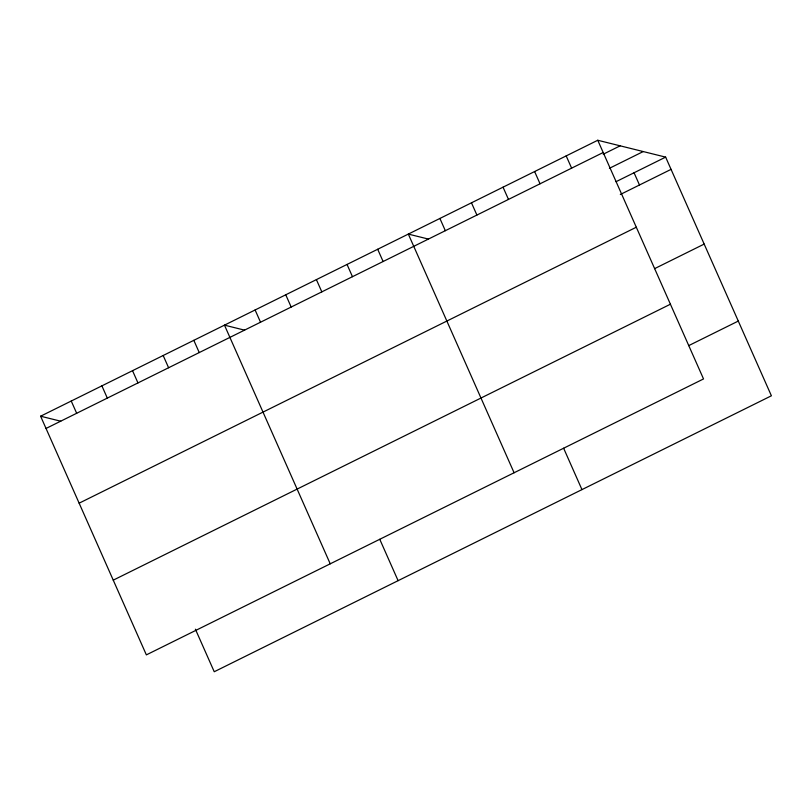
<?xml version="1.0" encoding="UTF-8"?>
<svg xmlns="http://www.w3.org/2000/svg" width="812" height="812" viewBox="0 0 812 812"><rect width="100%" height="100%" fill="white"/><g stroke="black" fill="none" stroke-linecap="round" stroke-linejoin="round"><path stroke-width="1.22" d="M597.764 140.263L703.527 378.94L146.363 654.878L40.6 416.211L597.764 140.263L665.637 157.122L771.4 395.789L214.236 671.737L195.387 629.198M46.03 428.452L603.194 152.514M603.245 154.209L620.165 145.825M609.406 168.317L643.236 151.56M616.024 181.695L665.637 157.122M620.317 194.494L671.057 169.363M79.14 503.176L636.303 227.228M654.563 268.66L704.177 244.087M113.254 580.154L670.418 304.216M688.677 345.638L738.291 321.075M428.482 239.093L408.324 234.089L514.087 472.757M244.625 330.159L224.467 325.145L330.23 563.822M40.6 416.211L60.758 421.215M634.06 172.763L639.491 185.004M566.187 155.904L571.618 168.145M534.621 171.545L540.041 183.786M503.044 187.176L508.474 199.417M471.478 202.817L476.898 215.058M563.629 448.224L581.96 489.616M439.901 218.448L445.331 230.689M377.681 249.264L383.112 261.505M347.039 264.438L352.469 276.689M316.396 279.622L321.826 291.863M285.753 294.797L291.173 307.037M379.762 539.29L398.103 580.671M255.11 309.971L260.53 322.212M193.824 340.329L199.244 352.57M163.171 355.504L168.602 367.745M132.529 370.678L137.959 382.919M101.886 385.852L107.316 398.103M71.243 401.037L76.673 413.278"/></g></svg>
